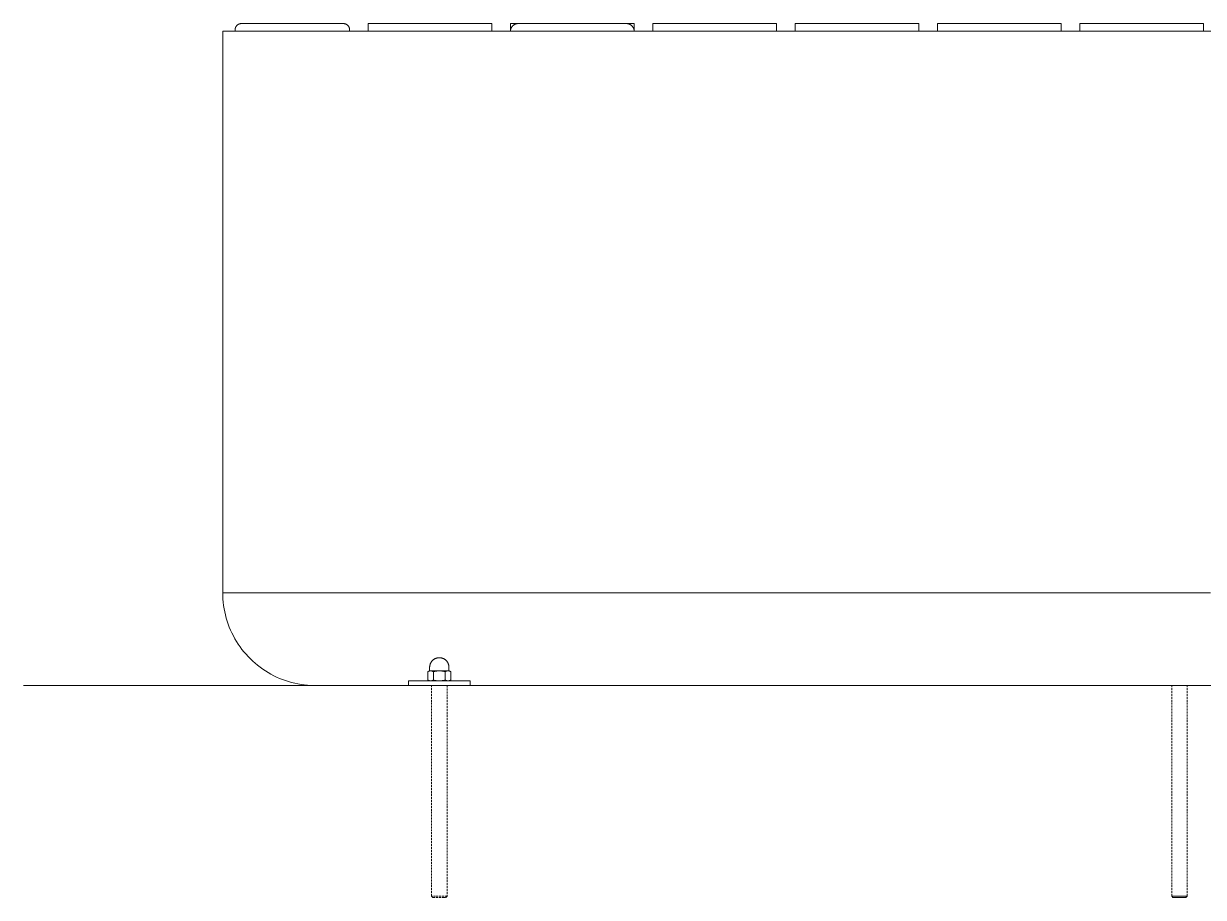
# Model space of a CAD drawing. Header units: millimetres. Extents: x 197 to 5040, y -433 to 2409.
# Drawn here: x 1864 to 2627, y 1665 to 2230 of the extents above; entities that cross this region are included whole.
import ezdxf

# ---------------------------------------------------------------- set-up
doc = ezdxf.new("R2010")
doc.units = ezdxf.units.MM
doc.linetypes.add('HIDDEN', pattern=[1.905, 1.27, -0.635])
doc.layers.add('ZANO_R', color=7, linetype='Continuous', lineweight=0)
doc.layers.add('ZANO_R_przerywana', color=7, linetype='HIDDEN', lineweight=0)

msp = doc.modelspace()

# ---------------------------------------------------------------- linework, layer by layer
at = {"layer": 'ZANO_R'}
for p, q in [((2000.89, 2227.28), (2000.94, 2227.41)), ((2000.94, 2227.41), (2000.99, 2227.54)), ((2000.99, 2227.54), (2001.05, 2227.66)), ((2001.05, 2227.66), (2001.11, 2227.78)), ((2001.11, 2227.78), (2001.17, 2227.9)), ((2001.17, 2227.9), (2001.24, 2228.02)), ((2001.24, 2228.02), (2001.31, 2228.14)), ((2001.31, 2228.14), (2001.39, 2228.25)), ((2001.39, 2228.25), (2001.47, 2228.36)), ((2001.47, 2228.36), (2001.55, 2228.47)), ((2001.55, 2228.47), (2001.64, 2228.57)), ((2001.64, 2228.57), (2001.73, 2228.67)), ((2001.73, 2228.67), (2001.83, 2228.77)), ((2001.83, 2228.77), (2001.93, 2228.87)), ((2001.93, 2228.87), (2002.03, 2228.96)), ((2002.03, 2228.96), (2002.13, 2229.05)), ((2002.13, 2229.05), (2002.24, 2229.13)), ((2002.24, 2229.13), (2002.35, 2229.21)), ((2002.35, 2229.21), (2002.46, 2229.29)), ((2002.46, 2229.29), (2002.58, 2229.36)), ((2002.58, 2229.36), (2002.7, 2229.43)), ((2002.7, 2229.43), (2002.82, 2229.5)), ((2002.82, 2229.5), (2002.94, 2229.56)), ((2002.94, 2229.56), (2003.06, 2229.61)), ((2003.06, 2229.61), (2003.19, 2229.67)), ((2003.19, 2229.67), (2003.32, 2229.71)), ((2003.32, 2229.71), (2003.45, 2229.76)), ((2003.45, 2229.76), (2003.58, 2229.8)), ((2003.58, 2229.8), (2003.71, 2229.83)), ((2003.71, 2229.83), (2003.84, 2229.86)), ((2003.84, 2229.86), (2003.98, 2229.89)), ((2003.98, 2229.89), (2004.11, 2229.91)), ((2004.11, 2229.91), (2004.25, 2229.92)), ((2004.25, 2229.92), (2004.38, 2229.93)), ((2004.38, 2229.93), (2004.52, 2229.94)), ((2004.52, 2229.94), (2004.66, 2229.94)), ((2004.66, 2229.94), (2004.67, 2229.94)), ((2004.66, 2229.94), (2004.66, 2229.94)), ((2004.67, 2229.94), (2004.69, 2229.94)), ((2004.67, 2229.94), (2004.67, 2229.94)), ((2004.69, 2229.94), (2004.7, 2229.94)), ((2004.7, 2229.94), (2004.71, 2229.94)), ((2004.71, 2229.94), (2004.73, 2229.94)), ((2004.73, 2229.94), (2004.86, 2229.94)), ((2004.86, 2229.94), (2004.87, 2229.94)), ((2004.87, 2229.94), (2004.92, 2229.94)), ((2004.92, 2229.94), (2004.93, 2229.94)), ((2004.93, 2229.94), (2004.98, 2229.94)), ((2004.98, 2229.94), (2005, 2229.94)), ((2005, 2229.94), (2005.05, 2229.94)), ((2005.05, 2229.94), (2005.08, 2229.94)), ((2005.08, 2229.94), (2070.66, 2229.94)), ((2070.79, 2229.94), (2070.66, 2229.94)), ((2070.93, 2229.93), (2070.79, 2229.94)), ((2071.07, 2229.92), (2070.93, 2229.93)), ((2071.2, 2229.91), (2071.07, 2229.92)), ((2071.34, 2229.89), (2071.2, 2229.91)), ((2071.47, 2229.86), (2071.34, 2229.89)), ((2071.6, 2229.83), (2071.47, 2229.86)), ((2071.74, 2229.8), (2071.6, 2229.83)), ((2071.87, 2229.76), (2071.74, 2229.8)), ((2072, 2229.71), (2071.87, 2229.76)), ((2072.13, 2229.67), (2072, 2229.71)), ((2072.25, 2229.61), (2072.13, 2229.67)), ((2072.38, 2229.56), (2072.25, 2229.61)), ((2072.5, 2229.5), (2072.38, 2229.56)), ((2072.62, 2229.43), (2072.5, 2229.5)), ((2072.74, 2229.36), (2072.62, 2229.43)), ((2072.85, 2229.29), (2072.74, 2229.36)), ((2072.96, 2229.21), (2072.85, 2229.29)), ((2073.07, 2229.13), (2072.96, 2229.21)), ((2073.18, 2229.05), (2073.07, 2229.13)), ((2073.29, 2228.96), (2073.18, 2229.05)), ((2073.39, 2228.87), (2073.29, 2228.96)), ((2073.49, 2228.77), (2073.39, 2228.87)), ((2073.58, 2228.67), (2073.49, 2228.77)), ((2073.67, 2228.57), (2073.58, 2228.67)), ((2073.76, 2228.47), (2073.67, 2228.57)), ((2073.84, 2228.36), (2073.76, 2228.47)), ((2073.93, 2228.25), (2073.84, 2228.36)), ((2074, 2228.14), (2073.93, 2228.25)), ((2074.08, 2228.02), (2074, 2228.14)), ((2074.14, 2227.9), (2074.08, 2228.02)), ((2074.21, 2227.78), (2074.14, 2227.9)), ((2074.27, 2227.66), (2074.21, 2227.78)), ((2074.33, 2227.54), (2074.27, 2227.66)), ((2074.38, 2227.41), (2074.33, 2227.54)), ((2074.43, 2227.28), (2074.38, 2227.41)), ((2086.66, 2229.94), (2086.66, 2224.95)), ((2086.66, 2229.94), (2166.66, 2229.94)), ((2166.66, 2224.95), (2166.66, 2229.94)), ((2178.66, 2229.94), (2178.66, 2225.06)), ((2178.66, 2229.94), (2183.55, 2229.94)), ((2179.25, 2227.3), (2179.2, 2227.21)), ((2179.25, 2227.3), (2179.28, 2227.36)), ((2179.33, 2227.45), (2179.28, 2227.36)), ((2179.38, 2227.54), (2179.33, 2227.45)), ((2179.38, 2227.54), (2179.43, 2227.62)), ((2179.45, 2227.65), (2179.43, 2227.62)), ((2179.45, 2227.65), (2179.51, 2227.74)), ((2179.52, 2227.76), (2179.51, 2227.74)), ((2179.52, 2227.76), (2179.59, 2227.85)), ((2179.6, 2227.86), (2179.59, 2227.85)), ((2179.6, 2227.86), (2179.67, 2227.96)), ((2179.67, 2227.96), (2179.75, 2228.06)), ((2179.67, 2227.96), (2179.67, 2227.96)), ((2179.75, 2228.07), (2179.83, 2228.16)), ((2179.75, 2228.07), (2179.75, 2228.06)), ((2179.83, 2228.16), (2179.9, 2228.25)), ((2179.83, 2228.16), (2179.83, 2228.16)), ((2179.91, 2228.26), (2179.9, 2228.25)), ((2179.91, 2228.26), (2179.98, 2228.34)), ((2180, 2228.35), (2179.98, 2228.34)), ((2180, 2228.35), (2180.06, 2228.42)), ((2180.08, 2228.44), (2180.06, 2228.42)), ((2180.08, 2228.44), (2180.14, 2228.5)), ((2180.17, 2228.52), (2180.14, 2228.5)), ((2180.17, 2228.52), (2180.22, 2228.58)), ((2180.25, 2228.61), (2180.22, 2228.58)), ((2180.25, 2228.61), (2180.3, 2228.65)), ((2180.34, 2228.69), (2180.3, 2228.65)), ((2180.34, 2228.69), (2180.39, 2228.72)), ((2180.43, 2228.76), (2180.39, 2228.72)), ((2180.43, 2228.76), (2180.47, 2228.79)), ((2180.52, 2228.84), (2180.47, 2228.79)), ((2180.52, 2228.84), (2180.55, 2228.86)), ((2180.61, 2228.91), (2180.55, 2228.86)), ((2180.61, 2228.91), (2180.63, 2228.92)), ((2180.71, 2228.99), (2180.63, 2228.92)), ((2180.8, 2229.05), (2180.71, 2228.99)), ((2180.8, 2229.05), (2180.87, 2229.09)), ((2180.9, 2229.11), (2180.87, 2229.09)), ((2180.9, 2229.11), (2180.95, 2229.15)), ((2180.99, 2229.17), (2180.95, 2229.15)), ((2180.99, 2229.17), (2181.03, 2229.2)), ((2181.09, 2229.23), (2181.03, 2229.2)), ((2181.09, 2229.23), (2181.11, 2229.25)), ((2181.2, 2229.3), (2181.11, 2229.25)), ((2181.28, 2229.34), (2181.2, 2229.3)), ((2181.28, 2229.34), (2181.36, 2229.38)), ((2181.38, 2229.4), (2181.36, 2229.38)), ((2181.38, 2229.4), (2181.44, 2229.42)), ((2181.48, 2229.45), (2181.44, 2229.42)), ((2181.48, 2229.45), (2181.52, 2229.46)), ((2181.58, 2229.49), (2181.52, 2229.46)), ((2181.58, 2229.49), (2181.6, 2229.5)), ((2181.64, 2229.52), (2181.6, 2229.5)), ((2181.64, 2229.52), (2181.72, 2229.55)), ((2181.78, 2229.58), (2181.72, 2229.55)), ((2181.78, 2229.58), (2181.85, 2229.6)), ((2181.88, 2229.62), (2181.85, 2229.6)), ((2181.88, 2229.62), (2181.93, 2229.64)), ((2181.99, 2229.66), (2181.93, 2229.64)), ((2181.99, 2229.66), (2182.01, 2229.67)), ((2182.1, 2229.7), (2182.01, 2229.67)), ((2182.19, 2229.72), (2182.1, 2229.7)), ((2182.19, 2229.72), (2182.26, 2229.74)), ((2182.3, 2229.76), (2182.26, 2229.74)), ((2182.3, 2229.76), (2182.34, 2229.77)), ((2182.4, 2229.78), (2182.34, 2229.77)), ((2182.4, 2229.78), (2182.42, 2229.79)), ((2182.46, 2229.8), (2182.42, 2229.79)), ((2182.46, 2229.8), (2182.54, 2229.82)), ((2182.61, 2229.83), (2182.54, 2229.82)), ((2182.61, 2229.83), (2182.67, 2229.85)), ((2182.71, 2229.85), (2182.67, 2229.85)), ((2182.71, 2229.85), (2182.75, 2229.86)), ((2182.82, 2229.87), (2182.75, 2229.86)), ((2182.82, 2229.87), (2182.83, 2229.88)), ((2182.92, 2229.89), (2182.83, 2229.88)), ((2182.92, 2229.89), (2183, 2229.9)), ((2183.02, 2229.9), (2183, 2229.9)), ((2183.02, 2229.9), (2183.16, 2229.92)), ((2183.23, 2229.93), (2183.16, 2229.92)), ((2183.23, 2229.93), (2183.33, 2229.93)), ((2183.45, 2229.94), (2183.33, 2229.93)), ((2183.45, 2229.94), (2183.49, 2229.94)), ((2183.66, 2229.94), (2183.49, 2229.94)), ((2183.66, 2229.94), (2193.93, 2229.94)), ((2193.93, 2229.94), (2193.97, 2229.94)), ((2193.97, 2229.94), (2201.16, 2229.94)), ((2201.16, 2229.94), (2201.33, 2229.94)), ((2201.33, 2229.94), (2202.37, 2229.94)), ((2202.37, 2229.94), (2202.4, 2229.94)), ((2202.4, 2229.94), (2209.73, 2229.94)), ((2209.73, 2229.94), (2209.89, 2229.94)), ((2209.89, 2229.94), (2210.96, 2229.94)), ((2210.96, 2229.94), (2210.97, 2229.94)), ((2210.97, 2229.94), (2218.44, 2229.94)), ((2218.44, 2229.94), (2218.6, 2229.94)), ((2218.6, 2229.94), (2218.63, 2229.94)), ((2218.63, 2229.94), (2220.8, 2229.94)), ((2220.8, 2229.94), (2220.83, 2229.94)), ((2220.83, 2229.94), (2220.96, 2229.94)), ((2220.96, 2229.94), (2227.3, 2229.94)), ((2227.3, 2229.94), (2227.45, 2229.94)), ((2227.45, 2229.94), (2228.57, 2229.94)), ((2228.57, 2229.94), (2228.57, 2229.94)), ((2228.57, 2229.94), (2236.29, 2229.94)), ((2236.29, 2229.94), (2236.44, 2229.94)), ((2236.44, 2229.94), (2237.58, 2229.94)), ((2237.58, 2229.94), (2237.58, 2229.94)), ((2237.58, 2229.94), (2246.72, 2229.94)), ((2246.72, 2229.94), (2246.72, 2229.94)), ((2246.72, 2229.94), (2253.66, 2229.94)), ((2253.66, 2229.94), (2258.66, 2229.94)), ((2253.66, 2229.94), (2253.83, 2229.94)), ((2253.83, 2229.94), (2254, 2229.93)), ((2254, 2229.93), (2254.17, 2229.92)), ((2254.17, 2229.92), (2254.34, 2229.9)), ((2254.34, 2229.9), (2254.51, 2229.87)), ((2254.51, 2229.87), (2254.68, 2229.84)), ((2254.68, 2229.84), (2254.85, 2229.8)), ((2254.85, 2229.8), (2255.02, 2229.76)), ((2255.02, 2229.76), (2255.18, 2229.71)), ((2255.18, 2229.71), (2255.34, 2229.65)), ((2255.34, 2229.65), (2255.51, 2229.59)), ((2255.51, 2229.59), (2255.66, 2229.52)), ((2255.66, 2229.52), (2255.82, 2229.45)), ((2255.82, 2229.45), (2255.97, 2229.37)), ((2255.97, 2229.37), (2256.13, 2229.29)), ((2256.13, 2229.29), (2256.27, 2229.21)), ((2256.27, 2229.21), (2256.42, 2229.11)), ((2256.42, 2229.11), (2256.56, 2229.02)), ((2256.56, 2229.02), (2256.7, 2228.91)), ((2256.7, 2228.91), (2256.83, 2228.81)), ((2256.83, 2228.81), (2256.96, 2228.69)), ((2256.96, 2228.69), (2257.09, 2228.58)), ((2257.09, 2228.58), (2257.21, 2228.46)), ((2257.21, 2228.46), (2257.33, 2228.33)), ((2257.33, 2228.33), (2257.45, 2228.21)), ((2257.45, 2228.21), (2257.56, 2228.07)), ((2257.56, 2228.07), (2257.66, 2227.94)), ((2257.66, 2227.94), (2257.76, 2227.8)), ((2257.76, 2227.8), (2257.86, 2227.65)), ((2257.86, 2227.65), (2257.95, 2227.51)), ((2257.95, 2227.51), (2258.04, 2227.36)), ((2258.04, 2227.36), (2258.12, 2227.21)), ((2258.66, 2224.95), (2258.66, 2229.94)), ((2270.66, 2229.94), (2270.66, 2224.95)), ((2270.66, 2229.94), (2350.66, 2229.94)), ((2350.66, 2224.95), (2350.66, 2229.94)), ((2362.66, 2229.94), (2362.66, 2224.95)), ((2362.66, 2229.94), (2442.66, 2229.94)), ((2442.66, 2224.95), (2442.66, 2229.94)), ((2454.66, 2229.94), (2454.66, 2224.95)), ((2454.66, 2229.94), (2534.66, 2229.94)), ((2534.66, 2224.95), (2534.66, 2229.94)), ((2546.66, 2229.94), (2546.66, 2224.95)), ((2546.66, 2229.94), (2626.66, 2229.94)), ((2626.66, 2225.02), (2626.66, 2229.94)), ((2632.66, 2224.95), (1992.66, 2224.95)), ((1992.66, 1861.95), (1992.66, 2224.95)), ((2000.66, 2226.08), (2000.67, 2226.22)), ((2000.66, 2225.94), (2000.66, 2226.08)), ((2000.66, 2225.94), (2000.66, 2224.95)), ((2000.67, 2226.22), (2000.68, 2226.35)), ((2000.68, 2226.35), (2000.69, 2226.49)), ((2000.69, 2226.49), (2000.72, 2226.62)), ((2000.72, 2226.62), (2000.74, 2226.76)), ((2000.74, 2226.76), (2000.77, 2226.89)), ((2000.77, 2226.89), (2000.81, 2227.02)), ((2000.81, 2227.02), (2000.85, 2227.15)), ((2000.85, 2227.15), (2000.89, 2227.28)), ((2074.47, 2227.15), (2074.43, 2227.28)), ((2074.51, 2227.02), (2074.47, 2227.15)), ((2074.54, 2226.89), (2074.51, 2227.02)), ((2074.57, 2226.76), (2074.54, 2226.89)), ((2074.6, 2226.62), (2074.57, 2226.76)), ((2074.62, 2226.49), (2074.6, 2226.62)), ((2074.64, 2226.35), (2074.62, 2226.49)), ((2074.65, 2226.22), (2074.64, 2226.35)), ((2074.66, 2226.08), (2074.65, 2226.22)), ((2074.66, 2225.94), (2074.66, 2226.08)), ((2074.66, 2224.95), (2074.66, 2225.94)), ((2178.66, 2225.1), (2178.67, 2225.25)), ((2178.66, 2224.95), (2178.66, 2225.1)), ((2178.67, 2225.25), (2178.68, 2225.39)), ((2178.68, 2225.39), (2178.69, 2225.54)), ((2178.7, 2225.61), (2178.69, 2225.54)), ((2178.7, 2225.61), (2178.72, 2225.76)), ((2178.75, 2225.89), (2178.72, 2225.76)), ((2178.77, 2226.02), (2178.75, 2225.89)), ((2178.77, 2226.02), (2178.81, 2226.15)), ((2178.82, 2226.19), (2178.81, 2226.15)), ((2178.82, 2226.19), (2178.84, 2226.28)), ((2178.85, 2226.33), (2178.84, 2226.28)), ((2178.85, 2226.33), (2178.88, 2226.42)), ((2178.88, 2226.42), (2178.91, 2226.5)), ((2178.92, 2226.54), (2178.91, 2226.5)), ((2178.92, 2226.54), (2178.94, 2226.61)), ((2178.97, 2226.67), (2178.94, 2226.61)), ((2178.97, 2226.67), (2178.98, 2226.71)), ((2179.02, 2226.8), (2178.98, 2226.71)), ((2179.02, 2226.8), (2179.05, 2226.89)), ((2179.07, 2226.93), (2179.05, 2226.89)), ((2179.07, 2226.93), (2179.09, 2226.98)), ((2179.13, 2227.06), (2179.09, 2226.98)), ((2179.13, 2227.06), (2179.15, 2227.1)), ((2179.19, 2227.18), (2179.15, 2227.1)), ((2179.19, 2227.18), (2179.2, 2227.21)), ((2258.12, 2227.21), (2258.19, 2227.05)), ((2258.19, 2227.05), (2258.26, 2226.89)), ((2258.26, 2226.89), (2258.33, 2226.74)), ((2258.33, 2226.74), (2258.38, 2226.57)), ((2258.38, 2226.57), (2258.44, 2226.41)), ((2258.44, 2226.41), (2258.49, 2226.24)), ((2258.49, 2226.24), (2258.53, 2226.08)), ((2258.53, 2226.08), (2258.56, 2225.91)), ((2258.56, 2225.91), (2258.59, 2225.74)), ((2258.59, 2225.74), (2258.62, 2225.57)), ((2258.62, 2225.57), (2258.64, 2225.4)), ((2258.64, 2225.4), (2258.65, 2225.23)), ((2258.65, 2225.23), (2258.66, 2225.06)), ((1992.66, 1861.95), (2631.16, 1861.95)), ((1992.69, 1859.88), (1992.66, 1861.95)), ((1992.79, 1857.81), (1992.69, 1859.88)), ((1992.97, 1855.75), (1992.79, 1857.81)), ((1993.22, 1853.69), (1992.97, 1855.75)), ((1993.53, 1851.64), (1993.22, 1853.69)), ((1993.92, 1849.61), (1993.53, 1851.64)), ((1994.38, 1847.59), (1993.92, 1849.61)), ((1994.91, 1845.59), (1994.38, 1847.59)), ((1995.5, 1843.6), (1994.91, 1845.59)), ((1996.17, 1841.64), (1995.5, 1843.6)), ((1996.9, 1839.7), (1996.17, 1841.64)), ((1997.7, 1837.79), (1996.9, 1839.7)), ((1998.56, 1835.91), (1997.7, 1837.79)), ((1999.49, 1834.06), (1998.56, 1835.91)), ((2000.48, 1832.24), (1999.49, 1834.06)), ((2001.53, 1830.46), (2000.48, 1832.24)), ((2002.65, 1828.71), (2001.53, 1830.46)), ((2003.82, 1827.01), (2002.65, 1828.71)), ((2005.05, 1825.34), (2003.82, 1827.01)), ((2006.34, 1823.72), (2005.05, 1825.34)), ((2007.68, 1822.14), (2006.34, 1823.72)), ((2009.08, 1820.62), (2007.68, 1822.14)), ((2010.53, 1819.14), (2009.08, 1820.62)), ((2012.03, 1817.71), (2010.53, 1819.14)), ((2013.58, 1816.33), (2012.03, 1817.71)), ((2015.17, 1815.01), (2013.58, 1816.33)), ((2126.64, 1815.37), (2126.7, 1815.58)), ((2126.7, 1815.58), (2126.77, 1815.78)), ((2126.77, 1815.78), (2126.84, 1815.98)), ((2126.84, 1815.98), (2126.93, 1816.18)), ((2126.93, 1816.18), (2127.01, 1816.37)), ((2127.01, 1816.37), (2127.11, 1816.56)), ((2127.11, 1816.56), (2127.21, 1816.75)), ((2127.21, 1816.75), (2127.32, 1816.93)), ((2127.32, 1816.93), (2127.43, 1817.11)), ((2127.43, 1817.11), (2127.55, 1817.29)), ((2127.55, 1817.29), (2127.68, 1817.46)), ((2127.68, 1817.46), (2127.81, 1817.63)), ((2127.81, 1817.63), (2127.95, 1817.79)), ((2127.95, 1817.79), (2128.09, 1817.95)), ((2128.09, 1817.95), (2128.24, 1818.11)), ((2128.24, 1818.11), (2128.39, 1818.25)), ((2128.39, 1818.25), (2128.55, 1818.4)), ((2128.55, 1818.4), (2128.71, 1818.53)), ((2128.71, 1818.53), (2128.88, 1818.67)), ((2128.88, 1818.67), (2129.05, 1818.79)), ((2129.05, 1818.79), (2129.23, 1818.91)), ((2129.23, 1818.91), (2129.41, 1819.03)), ((2129.41, 1819.03), (2129.59, 1819.13)), ((2129.59, 1819.13), (2129.78, 1819.24)), ((2129.78, 1819.24), (2129.97, 1819.33)), ((2129.97, 1819.33), (2130.17, 1819.42)), ((2130.17, 1819.42), (2130.36, 1819.5)), ((2130.36, 1819.5), (2130.56, 1819.58)), ((2130.56, 1819.58), (2130.77, 1819.64)), ((2130.77, 1819.64), (2130.97, 1819.7)), ((2130.97, 1819.7), (2131.18, 1819.76)), ((2131.18, 1819.76), (2131.39, 1819.81)), ((2131.39, 1819.81), (2131.6, 1819.85)), ((2131.6, 1819.85), (2131.81, 1819.88)), ((2131.81, 1819.88), (2132.02, 1819.9)), ((2132.02, 1819.9), (2132.23, 1819.92)), ((2132.23, 1819.92), (2132.44, 1819.93)), ((2132.44, 1819.93), (2132.66, 1819.94)), ((2132.66, 1819.94), (2132.87, 1819.93)), ((2132.87, 1819.93), (2133.08, 1819.92)), ((2133.08, 1819.92), (2133.3, 1819.9)), ((2133.3, 1819.9), (2133.51, 1819.88)), ((2133.51, 1819.88), (2133.72, 1819.85)), ((2133.72, 1819.85), (2133.93, 1819.81)), ((2133.93, 1819.81), (2134.14, 1819.76)), ((2134.14, 1819.76), (2134.34, 1819.7)), ((2134.34, 1819.7), (2134.55, 1819.64)), ((2134.55, 1819.64), (2134.75, 1819.58)), ((2134.75, 1819.58), (2134.95, 1819.5)), ((2134.95, 1819.5), (2135.15, 1819.42)), ((2135.15, 1819.42), (2135.34, 1819.33)), ((2135.34, 1819.33), (2135.53, 1819.24)), ((2135.53, 1819.24), (2135.72, 1819.13)), ((2135.72, 1819.13), (2135.91, 1819.03)), ((2135.91, 1819.03), (2136.09, 1818.91)), ((2136.09, 1818.91), (2136.26, 1818.79)), ((2136.26, 1818.79), (2136.43, 1818.67)), ((2136.43, 1818.67), (2136.6, 1818.53)), ((2136.6, 1818.53), (2136.77, 1818.4)), ((2136.77, 1818.4), (2136.92, 1818.25)), ((2136.92, 1818.25), (2137.08, 1818.11)), ((2137.08, 1818.11), (2137.23, 1817.95)), ((2137.23, 1817.95), (2137.37, 1817.79)), ((2137.37, 1817.79), (2137.51, 1817.63)), ((2137.51, 1817.63), (2137.64, 1817.46)), ((2137.64, 1817.46), (2137.76, 1817.29)), ((2137.76, 1817.29), (2137.88, 1817.11)), ((2137.88, 1817.11), (2138, 1816.93)), ((2138, 1816.93), (2138.11, 1816.75)), ((2138.11, 1816.75), (2138.21, 1816.56)), ((2138.21, 1816.56), (2138.3, 1816.37)), ((2138.3, 1816.37), (2138.39, 1816.18)), ((2138.39, 1816.18), (2138.47, 1815.98)), ((2138.47, 1815.98), (2138.55, 1815.78)), ((2138.55, 1815.78), (2138.61, 1815.58)), ((2138.61, 1815.58), (2138.68, 1815.37)), ((2016.81, 1813.75), (2015.17, 1815.01)), ((2018.49, 1812.54), (2016.81, 1813.75)), ((2020.22, 1811.39), (2018.49, 1812.54)), ((2021.98, 1810.3), (2020.22, 1811.39)), ((2023.77, 1809.27), (2021.98, 1810.3)), ((2025.61, 1808.31), (2023.77, 1809.27)), ((2027.47, 1807.4), (2025.61, 1808.31)), ((2125.15, 1810.86), (2125.26, 1810.92)), ((2125.15, 1810.86), (2125.15, 1805.52)), ((2125.26, 1810.92), (2125.37, 1810.98)), ((2126.16, 1811.44), (2125.27, 1810.92)), ((2125.37, 1810.98), (2125.48, 1811.04)), ((2125.48, 1811.04), (2125.59, 1811.09)), ((2125.59, 1811.09), (2125.7, 1811.14)), ((2125.7, 1811.14), (2125.82, 1811.19)), ((2125.82, 1811.19), (2125.93, 1811.23)), ((2125.93, 1811.23), (2126.05, 1811.27)), ((2126.05, 1811.27), (2126.17, 1811.31)), ((2126.98, 1811.44), (2126.16, 1811.44)), ((2126.17, 1811.31), (2126.29, 1811.34)), ((2126.29, 1811.34), (2126.41, 1811.36)), ((2126.3, 1811.44), (2126.31, 1811.44)), ((2126.31, 1811.44), (2126.31, 1811.44)), ((2126.31, 1811.44), (2126.31, 1811.44)), ((2126.31, 1811.44), (2126.32, 1811.44)), ((2126.32, 1811.44), (2126.32, 1811.44)), ((2126.32, 1811.44), (2126.33, 1811.44)), ((2126.33, 1811.44), (2126.33, 1811.45)), ((2126.33, 1811.45), (2126.34, 1811.45)), ((2126.33, 1811.44), (2126.33, 1811.44)), ((2126.34, 1811.45), (2126.34, 1811.45)), ((2126.34, 1811.45), (2126.35, 1811.45)), ((2126.35, 1811.45), (2126.36, 1811.46)), ((2126.35, 1811.45), (2126.35, 1811.45)), ((2126.35, 1811.45), (2126.35, 1811.45)), ((2126.36, 1811.46), (2126.36, 1811.46)), ((2126.36, 1811.46), (2126.36, 1811.46)), ((2126.36, 1811.46), (2126.37, 1811.46)), ((2126.37, 1811.47), (2126.38, 1811.48)), ((2126.37, 1811.46), (2126.37, 1811.47)), ((2126.37, 1811.47), (2126.37, 1811.47)), ((2126.37, 1811.47), (2126.37, 1811.47)), ((2126.38, 1811.48), (2126.39, 1811.49)), ((2126.38, 1811.48), (2126.38, 1811.48)), ((2126.38, 1811.48), (2126.38, 1811.48)), ((2126.39, 1811.49), (2126.39, 1811.5)), ((2126.39, 1811.5), (2126.39, 1811.5)), ((2126.39, 1811.5), (2126.4, 1811.5)), ((2126.39, 1811.49), (2126.39, 1811.49)), ((2126.39, 1811.49), (2126.39, 1811.49)), ((2126.4, 1811.52), (2126.4, 1811.53)), ((2126.4, 1811.53), (2126.41, 1811.53)), ((2126.4, 1811.51), (2126.4, 1811.52)), ((2126.4, 1811.52), (2126.4, 1811.52)), ((2126.4, 1811.52), (2126.4, 1811.52)), ((2126.4, 1811.5), (2126.4, 1811.51)), ((2126.4, 1811.51), (2126.4, 1811.51)), ((2126.41, 1813.9), (2126.42, 1814.11)), ((2126.41, 1813.69), (2126.41, 1813.9)), ((2126.41, 1813.69), (2126.41, 1811.56)), ((2126.41, 1811.55), (2126.41, 1811.56)), ((2126.41, 1811.54), (2126.41, 1811.55)), ((2126.41, 1811.55), (2126.41, 1811.55)), ((2126.41, 1811.53), (2126.41, 1811.54)), ((2126.41, 1811.54), (2126.41, 1811.54)), ((2126.41, 1811.54), (2126.41, 1811.54)), ((2126.41, 1811.36), (2126.53, 1811.39)), ((2126.42, 1814.11), (2126.44, 1814.33)), ((2126.44, 1814.33), (2126.47, 1814.54)), ((2126.47, 1814.54), (2126.5, 1814.75)), ((2126.5, 1814.75), (2126.54, 1814.96)), ((2126.53, 1811.39), (2126.66, 1811.4)), ((2126.54, 1814.96), (2126.59, 1815.17)), ((2126.59, 1815.17), (2126.64, 1815.37)), ((2126.66, 1811.4), (2126.78, 1811.42)), ((2126.78, 1811.42), (2126.9, 1811.43)), ((2126.9, 1811.43), (2127.03, 1811.44)), ((2127.03, 1811.44), (2127.15, 1811.43)), ((2132.56, 1811.44), (2127.08, 1811.44)), ((2127.15, 1811.43), (2127.28, 1811.42)), ((2127.28, 1811.42), (2127.4, 1811.4)), ((2127.4, 1811.4), (2127.52, 1811.39)), ((2127.52, 1811.39), (2127.64, 1811.36)), ((2127.64, 1811.36), (2127.77, 1811.34)), ((2127.77, 1811.34), (2127.89, 1811.31)), ((2127.89, 1811.31), (2128.01, 1811.27)), ((2128.01, 1811.27), (2128.12, 1811.23)), ((2128.12, 1811.23), (2128.24, 1811.19)), ((2128.24, 1811.19), (2128.36, 1811.14)), ((2128.36, 1811.14), (2128.47, 1811.09)), ((2128.47, 1811.09), (2128.58, 1811.04)), ((2128.58, 1811.04), (2128.69, 1810.98)), ((2128.69, 1810.98), (2128.8, 1810.92)), ((2128.8, 1810.92), (2128.9, 1810.86)), ((2128.9, 1810.86), (2129.31, 1810.97)), ((2128.9, 1805.52), (2128.9, 1810.86)), ((2129.31, 1810.97), (2129.72, 1811.08)), ((2129.72, 1811.08), (2130.14, 1811.17)), ((2130.14, 1811.17), (2130.55, 1811.25)), ((2130.55, 1811.25), (2130.97, 1811.31)), ((2130.97, 1811.31), (2131.39, 1811.36)), ((2131.39, 1811.36), (2131.81, 1811.4)), ((2131.81, 1811.4), (2132.23, 1811.42)), ((2132.23, 1811.42), (2132.66, 1811.44)), ((2132.66, 1811.44), (2133.08, 1811.42)), ((2138.24, 1811.44), (2132.76, 1811.44)), ((2133.08, 1811.42), (2133.5, 1811.4)), ((2133.5, 1811.4), (2133.93, 1811.36)), ((2133.93, 1811.36), (2134.35, 1811.31)), ((2134.35, 1811.31), (2134.76, 1811.25)), ((2134.76, 1811.25), (2135.18, 1811.17)), ((2135.18, 1811.17), (2135.59, 1811.08)), ((2135.59, 1811.08), (2136, 1810.97)), ((2136, 1810.97), (2136.41, 1810.86)), ((2136.41, 1810.86), (2136.52, 1810.92)), ((2136.41, 1805.52), (2136.41, 1810.86)), ((2136.52, 1810.92), (2136.62, 1810.98)), ((2136.62, 1810.98), (2136.73, 1811.04)), ((2136.73, 1811.04), (2136.85, 1811.09)), ((2136.85, 1811.09), (2136.96, 1811.14)), ((2136.96, 1811.14), (2137.08, 1811.19)), ((2137.08, 1811.19), (2137.19, 1811.23)), ((2137.19, 1811.23), (2137.31, 1811.27)), ((2137.31, 1811.27), (2137.43, 1811.31)), ((2137.43, 1811.31), (2137.55, 1811.34)), ((2137.55, 1811.34), (2137.67, 1811.36)), ((2137.67, 1811.36), (2137.79, 1811.39)), ((2137.79, 1811.39), (2137.92, 1811.4)), ((2137.92, 1811.4), (2138.04, 1811.42)), ((2138.04, 1811.42), (2138.16, 1811.43)), ((2138.16, 1811.43), (2138.29, 1811.44)), ((2138.29, 1811.44), (2138.41, 1811.43)), ((2138.96, 1811.44), (2138.34, 1811.44)), ((2138.41, 1811.43), (2138.53, 1811.42)), ((2138.53, 1811.42), (2138.66, 1811.4)), ((2138.66, 1811.4), (2138.78, 1811.39)), ((2138.68, 1815.37), (2138.73, 1815.17)), ((2138.73, 1815.17), (2138.78, 1814.96)), ((2138.78, 1814.96), (2138.82, 1814.75)), ((2138.78, 1811.39), (2138.9, 1811.36)), ((2138.82, 1814.75), (2138.85, 1814.54)), ((2138.85, 1814.54), (2138.87, 1814.33)), ((2138.87, 1814.33), (2138.89, 1814.11)), ((2138.89, 1814.11), (2138.9, 1813.9)), ((2138.9, 1813.9), (2138.91, 1813.69)), ((2138.9, 1811.36), (2139.02, 1811.34)), ((2138.91, 1813.69), (2138.91, 1811.56)), ((2138.91, 1811.55), (2138.91, 1811.56)), ((2138.91, 1811.54), (2138.91, 1811.55)), ((2138.91, 1811.55), (2138.91, 1811.55)), ((2138.91, 1811.53), (2138.91, 1811.54)), ((2138.91, 1811.54), (2138.91, 1811.54)), ((2138.91, 1811.54), (2138.91, 1811.54)), ((2138.91, 1811.52), (2138.91, 1811.53)), ((2138.91, 1811.53), (2138.91, 1811.53)), ((2138.92, 1811.51), (2138.91, 1811.52)), ((2138.91, 1811.52), (2138.91, 1811.52)), ((2138.91, 1811.52), (2138.91, 1811.52)), ((2138.92, 1811.5), (2138.92, 1811.51)), ((2138.92, 1811.51), (2138.92, 1811.51)), ((2138.93, 1811.49), (2138.92, 1811.5)), ((2138.92, 1811.5), (2138.92, 1811.5)), ((2138.92, 1811.5), (2138.92, 1811.5)), ((2138.93, 1811.48), (2138.93, 1811.49)), ((2138.93, 1811.49), (2138.93, 1811.49)), ((2138.93, 1811.49), (2138.93, 1811.49)), ((2138.94, 1811.48), (2138.93, 1811.48)), ((2138.94, 1811.47), (2138.94, 1811.48)), ((2138.94, 1811.48), (2138.94, 1811.48)), ((2138.95, 1811.47), (2138.94, 1811.47)), ((2138.94, 1811.47), (2138.94, 1811.47)), ((2138.95, 1811.46), (2138.95, 1811.47)), ((2138.96, 1811.46), (2138.95, 1811.46)), ((2138.95, 1811.46), (2138.95, 1811.46)), ((2138.96, 1811.45), (2138.96, 1811.46)), ((2138.96, 1811.46), (2138.96, 1811.46)), ((2138.97, 1811.45), (2138.96, 1811.45)), ((2139.11, 1811.44), (2138.96, 1811.44)), ((2138.98, 1811.45), (2138.97, 1811.45)), ((2138.97, 1811.45), (2138.97, 1811.45)), ((2138.97, 1811.45), (2138.97, 1811.45)), ((2138.99, 1811.44), (2138.98, 1811.45)), ((2138.98, 1811.45), (2138.98, 1811.45)), ((2139, 1811.44), (2138.99, 1811.44)), ((2138.99, 1811.44), (2138.99, 1811.44)), ((2138.99, 1811.44), (2138.99, 1811.44)), ((2139.01, 1811.44), (2139, 1811.44)), ((2139, 1811.44), (2139, 1811.44)), ((2139.01, 1811.44), (2139.01, 1811.44)), ((2139.01, 1811.44), (2139.01, 1811.44)), ((2139.02, 1811.34), (2139.14, 1811.31)), ((2139.15, 1811.44), (2139.11, 1811.44)), ((2139.14, 1811.31), (2139.26, 1811.27)), ((2139.16, 1811.44), (2139.15, 1811.44)), ((2139.16, 1811.44), (2140.05, 1810.92)), ((2139.26, 1811.27), (2139.38, 1811.23)), ((2139.38, 1811.23), (2139.5, 1811.19)), ((2139.5, 1811.19), (2139.61, 1811.14)), ((2139.61, 1811.14), (2139.73, 1811.09)), ((2139.73, 1811.09), (2139.84, 1811.04)), ((2139.84, 1811.04), (2139.95, 1810.98)), ((2139.95, 1810.98), (2140.06, 1810.92)), ((2140.06, 1810.92), (2140.16, 1810.86)), ((2140.16, 1805.52), (2140.16, 1810.86)), ((2029.37, 1806.57), (2027.47, 1807.4)), ((2031.29, 1805.8), (2029.37, 1806.57)), ((2033.23, 1805.09), (2031.29, 1805.8)), ((2035.21, 1804.46), (2033.23, 1805.09)), ((2037.2, 1803.89), (2035.21, 1804.46)), ((2039.21, 1803.39), (2037.2, 1803.89)), ((2041.23, 1802.96), (2039.21, 1803.39)), ((2043.27, 1802.6), (2041.23, 1802.96)), ((2045.32, 1802.31), (2043.27, 1802.6)), ((2047.38, 1802.09), (2045.32, 1802.31)), ((2049.45, 1801.95), (2047.38, 1802.09)), ((2051.52, 1801.87), (2049.45, 1801.95)), ((2053.59, 1801.87), (2051.52, 1801.87)), ((2055.66, 1801.94), (2053.59, 1801.87)), ((2055.66, 1801.94), (2112.66, 1801.94)), ((2132.66, 1804.94), (2112.66, 1804.94)), ((2112.66, 1804.94), (2112.66, 1801.94)), ((2132.66, 1801.94), (2112.66, 1801.94)), ((2125.26, 1805.45), (2125.15, 1805.52)), ((2125.38, 1805.39), (2125.26, 1805.45)), ((2126.16, 1804.94), (2125.27, 1805.45)), ((2125.49, 1805.33), (2125.38, 1805.39)), ((2125.61, 1805.27), (2125.49, 1805.33)), ((2125.72, 1805.22), (2125.61, 1805.27)), ((2125.84, 1805.17), (2125.72, 1805.22)), ((2125.97, 1805.13), (2125.84, 1805.17)), ((2126.09, 1805.09), (2125.97, 1805.13)), ((2126.21, 1805.06), (2126.09, 1805.09)), ((2126.34, 1805.02), (2126.21, 1805.06)), ((2126.47, 1805), (2126.34, 1805.02)), ((2126.59, 1804.98), (2126.47, 1805)), ((2126.72, 1804.96), (2126.59, 1804.98)), ((2126.85, 1804.95), (2126.72, 1804.96)), ((2126.98, 1804.94), (2126.85, 1804.95)), ((2127.21, 1804.95), (2127.08, 1804.94)), ((2127.34, 1804.96), (2127.21, 1804.95)), ((2127.47, 1804.98), (2127.34, 1804.96)), ((2127.59, 1805), (2127.47, 1804.98)), ((2127.72, 1805.02), (2127.59, 1805)), ((2127.84, 1805.06), (2127.72, 1805.02)), ((2127.97, 1805.09), (2127.84, 1805.06)), ((2128.09, 1805.13), (2127.97, 1805.09)), ((2128.21, 1805.17), (2128.09, 1805.13)), ((2128.33, 1805.22), (2128.21, 1805.17)), ((2128.45, 1805.27), (2128.33, 1805.22)), ((2128.57, 1805.33), (2128.45, 1805.27)), ((2128.68, 1805.39), (2128.57, 1805.33)), ((2128.79, 1805.45), (2128.68, 1805.39)), ((2128.9, 1805.52), (2128.79, 1805.45)), ((2129.35, 1805.39), (2128.9, 1805.52)), ((2129.8, 1805.28), (2129.35, 1805.39)), ((2130.25, 1805.18), (2129.8, 1805.28)), ((2130.71, 1805.1), (2130.25, 1805.18)), ((2131.17, 1805.04), (2130.71, 1805.1)), ((2131.63, 1804.99), (2131.17, 1805.04)), ((2132.09, 1804.95), (2131.63, 1804.99)), ((2132.56, 1804.94), (2132.09, 1804.95)), ((2152.66, 1804.94), (2132.66, 1804.94)), ((2152.66, 1801.94), (2132.66, 1801.94)), ((2133.21, 1804.95), (2132.75, 1804.94)), ((2133.68, 1804.99), (2133.21, 1804.95)), ((2134.14, 1805.03), (2133.68, 1804.99)), ((2134.6, 1805.1), (2134.14, 1805.03)), ((2135.06, 1805.18), (2134.6, 1805.1)), ((2135.51, 1805.28), (2135.06, 1805.18)), ((2135.96, 1805.39), (2135.51, 1805.28)), ((2136.41, 1805.52), (2135.96, 1805.39)), ((2136.52, 1805.45), (2136.41, 1805.52)), ((2136.63, 1805.39), (2136.52, 1805.45)), ((2136.75, 1805.33), (2136.63, 1805.39)), ((2136.86, 1805.27), (2136.75, 1805.33)), ((2136.98, 1805.22), (2136.86, 1805.27)), ((2137.1, 1805.17), (2136.98, 1805.22)), ((2137.22, 1805.13), (2137.1, 1805.17)), ((2137.35, 1805.09), (2137.22, 1805.13)), ((2137.47, 1805.06), (2137.35, 1805.09)), ((2137.6, 1805.02), (2137.47, 1805.06)), ((2137.72, 1805), (2137.6, 1805.02)), ((2137.85, 1804.98), (2137.72, 1805)), ((2137.98, 1804.96), (2137.85, 1804.98)), ((2138.11, 1804.95), (2137.98, 1804.96)), ((2138.24, 1804.94), (2138.11, 1804.95)), ((2138.47, 1804.95), (2138.34, 1804.94)), ((2138.59, 1804.96), (2138.47, 1804.95)), ((2138.72, 1804.98), (2138.59, 1804.96)), ((2138.85, 1805), (2138.72, 1804.98)), ((2138.98, 1805.02), (2138.85, 1805)), ((2139.1, 1805.06), (2138.98, 1805.02)), ((2139.23, 1805.09), (2139.1, 1805.06)), ((2139.16, 1804.94), (2140.05, 1805.45)), ((2139.35, 1805.13), (2139.23, 1805.09)), ((2139.47, 1805.17), (2139.35, 1805.13)), ((2139.59, 1805.22), (2139.47, 1805.17)), ((2139.71, 1805.27), (2139.59, 1805.22)), ((2139.83, 1805.33), (2139.71, 1805.27)), ((2139.94, 1805.39), (2139.83, 1805.33)), ((2140.05, 1805.45), (2139.94, 1805.39)), ((2140.16, 1805.52), (2140.05, 1805.45)), ((2152.66, 1801.94), (2152.66, 1804.94)), ((2152.66, 1801.94), (2649.16, 1801.94)), ((2606.99, 1664.95), (2606.16, 1665.78)), ((2611.16, 1665.78), (2606.16, 1665.78)), ((2606.99, 1664.95), (2611.16, 1664.95)), ((2616.16, 1665.78), (2611.16, 1665.78)), ((2611.16, 1664.95), (2615.33, 1664.95)), ((2615.33, 1664.95), (2616.16, 1665.78))]:
    msp.add_line(p, q, dxfattribs=at)
msp.add_lwpolyline([(3467.14, 1801.95), (1863.89, 1801.95)], dxfattribs=at)
at = {"layer": 'ZANO_R_przerywana'}
for p, q in [((2127.66, 1665.78), (2127.66, 1801.94)), ((2137.66, 1801.94), (2137.66, 1665.78)), ((2606.16, 1665.78), (2606.16, 1801.94)), ((2616.16, 1665.78), (2616.16, 1801.94)), ((2135.81, 1665.78), (2127.66, 1665.78)), ((2128.49, 1664.95), (2127.66, 1665.77)), ((2128.49, 1664.95), (2135.28, 1664.95)), ((2135.28, 1664.95), (2136.83, 1664.95)), ((2137.66, 1665.78), (2135.81, 1665.78)), ((2137.66, 1665.77), (2136.83, 1664.95))]:
    msp.add_line(p, q, dxfattribs=at)

doc.saveas('drawing.dxf')
